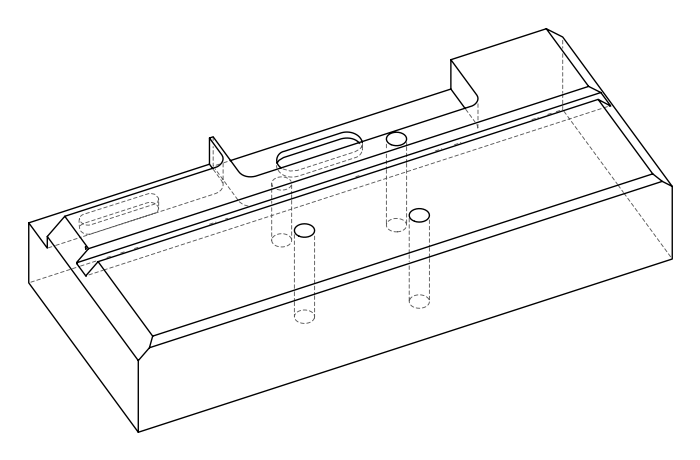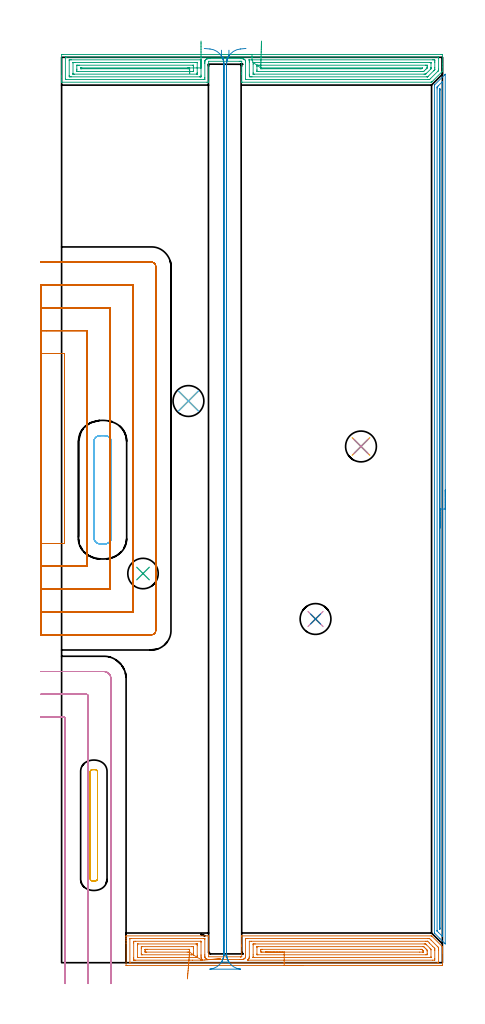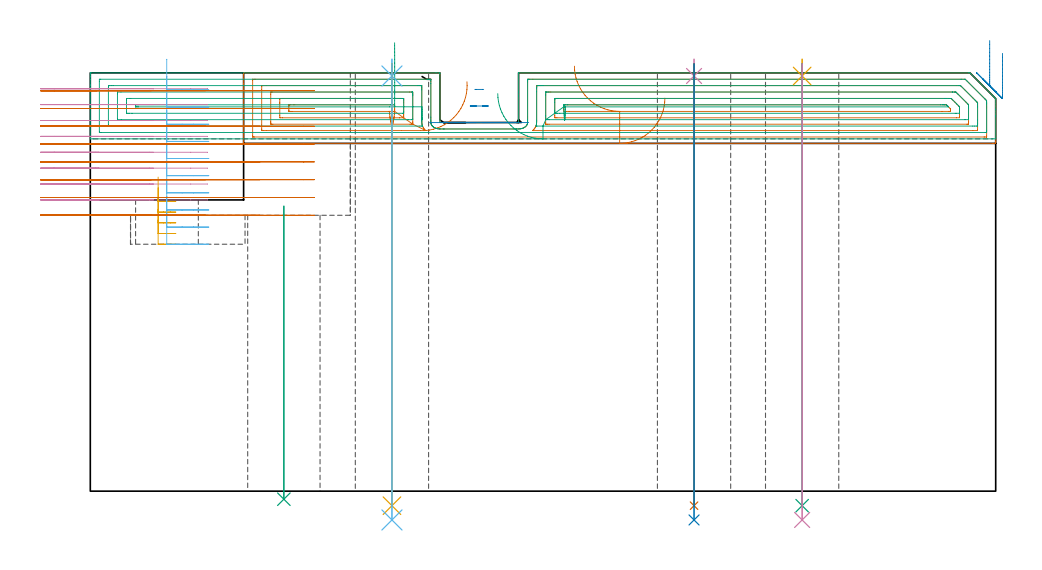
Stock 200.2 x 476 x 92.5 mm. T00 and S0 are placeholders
(PLAN: 18 operations, 11 tool changes, 88.6 min)
(1 AREA_MILL | FG_CHAMFER_SURFACE | UGT0205_001 | 7.86 min | 21093 mm3)
(2 AREA_MILL_1 | FG_CHAMFER_SURFACE_1 | UGT0205_001 | 10.98 min | 7421 mm3)
(3 AREA_MILL_2 | FG_CHAMFER_SURFACE_2 | UGT0205_001 | 9.36 min | 21187 mm3)
(4 MILL_CORNER_NOTCH_RECTANGULAR | CORNER_NOTCH_RECTANGULAR | UGT0201_008 | Follow Part, ap 4, ae 75% | 9.22 min | 151778 mm3)
(5 MILL_RECTANGULAR_POCKET | POCKET_RECTANGULAR_STRAIGHT | NXT0201_013 | Follow Part, ap 2.5, ae 75% | 1.67 min | 8967 mm3)
(6 MILL_RECTANGULAR_POCKET_1 | POCKET_RECTANGULAR_STRAIGHT_1 | UGT0201_008 | Follow Part, ap 4, ae 75% | 3.63 min | 65697 mm3)
(7 MILL_SLOT | SLOT_PARTIAL_RECTANGULAR | UGT0201_008 | Follow Part, ap 4, ae 75% | 37.26 min | 327805 mm3)
(8 MILL_RECTANGULAR_SLOT | SLOT_RECTANGULAR | UGT0201_008 | Follow Part, ap 4, ae 75% | 5.88 min | 87501 mm3)
(9 INDEXABLE_INSERT_DRILL_THROUGH_HOLE_FROM_SOLID | STEP1HOLE | NXT0302_003 | 0.27 min | 12248 mm3)
(10 SPOT_DRILL | STEP1HOLE_1 | NXT0321_9005460120000 | 0.03 min | 28 mm3)
(11 SPOT_DRILL_1 | STEP1HOLE_2 | NXT0321_9005460120000 | 0.03 min | 11 mm3)
(12 SPOT_DRILL_2 | STEP1HOLE_3 | NXT0321_9005460120000 | 0.03 min | 11 mm3)
(13 DRILL_THROUGH_HOLE_INTO_CENTER | STEP1HOLE_1 | NXT0301_065 | 0.39 min | 6385 mm3)
(14 DRILL_TO_ENLARGE_THROUGH_HOLE | STEP1HOLE_1 | UGT0301_286 | 0.41 min | 12632 mm3)
(15 DRILL_THROUGH_HOLE_INTO_CENTER_1 | STEP1HOLE_2 | NXT0301_065 | 0.39 min | 6368 mm3)
(16 DRILL_TO_ENLARGE_THROUGH_HOLE_1 | STEP1HOLE_2 | UGT0301_286 | 0.41 min | 12618 mm3)
(17 DRILL_THROUGH_HOLE_INTO_CENTER_2 | STEP1HOLE_3 | NXT0301_065 | 0.39 min | 6356 mm3)
(18 DRILL_TO_ENLARGE_THROUGH_HOLE_2 | STEP1HOLE_3 | UGT0301_286 | 0.41 min | 12655 mm3)
(TOOL UGT0205_001 | Chamfer Mill 20 x 3 x 45 deg. | D20 FL50 Z2)
(TOOL UGT0201_008 | End Mill 16 mm | D16 FL32 Z4)
(TOOL NXT0201_013 | ENDMILL 10mm | D10 FL30 Z4)
(TOOL NXT0302_003 | Index. Insert Drill 16mm [880-D1600L20-05] | D16 PA176 FL80 Z2)
(TOOL NXT0321_9005460120000 | NC Spot Drill, 142deg, 12mm, Carbide, Uncoated | D12 PA142 FL30 Z2)
(TOOL NXT0301_065 | Carbide Drill 9.4mm [860.1-0940-075A1-MM 2214] | D9.4 PA140 FL98 Z2)
(TOOL UGT0301_286 | Twist Drill 16.2 mm | D16.2 PA118 FL125 Z2)
(OP 1 AREA_MILL)
G17 G21 G94 G90
T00 M6
G54
G17 G0 G90 X127.05 Y-1.5 S1061 M3
G43 Z102.5 H0
Z86.9
G94 G1 X127.012 Z86.028 F250.
X126.898 Z85.164
X126.709 Z84.312
X126.447 Z83.48
X126.113 Z82.674
X125.71 Z81.9
X125.241 Z81.164
X124.71 Z80.472
X124.121 Z79.829
X123.478 Z79.24
X122.786 Z78.708
X122.05 Z78.24
X121.276 Z77.837
X120.47 Z77.503
X119.638 Z77.241
X118.786 Z77.052
X117.922 Z76.938
X117.05 Z76.9
X34.505
X33.975 Y-1.494 Z76.903
X33.91 Y-1.492 Z76.906
X33.9 Y-1.42 Z76.977
Y10.238 Z88.633
Y11.677 Z90.074
Y12.863 Z91.258
Y13.843 Z92.243
X33.903 Y13.974 Z92.366
X33.91 Y14.098 Z92.489
X34.058 Y14.1 Z92.5
X76.447
X77.29 Y14.093 Z92.493
X77.3 Y13.754 Z92.153
Y3.1 Z81.5
X94.019
X94.02 Y3.101 Z81.498
X94.023 Y3.102 Z81.494
X94.027 Y3.101 Z81.495
X94.04 Y3.1 Z81.5
X94.294 Y3.103 Z81.497
X94.7 Y3.101 Z81.499
Y3.237 Z81.633
Y8.488 Z86.881
Y9.284 Z87.682
Y13.738 Z92.136
X94.702 Y14.038 Z92.436
X94.71 Y14.096 Z92.492
X94.74 Y14.1 Z92.5
X194.241
X194.495 Y14.096 Z92.49
X194.667 Y13.933 Z92.333
X200.042 Y8.559 Z86.957
X200.112 Y8.488 Z86.885
X200.19 Y8.407 Z86.804
X200.2 Y8.177 Z86.576
Y7.358 Z85.758
Y6.738 Z85.133
Y5.552 Z83.949
Y4.987 Z83.382
Y-1.138 Z77.259
X200.196 Y-1.424 Z76.973
X200.19 Y-1.492 Z76.905
X200.12 Y-1.499 Z76.899
X199.595 Y-1.5 Z76.9
X117.05
Y-0.086 Z78.314
X36.289 Y-0.085 Z78.315
X36.107 Y-0.084 Z78.316
X35.946 Y-0.08 Z78.32
X35.913 Y-0.079 Z78.321
X35.908 Y-0.058 Z78.342
X35.905 Y-0.031 Z78.369
X35.901 Y0.118 Z78.518
X35.9 Y12.497 Z90.897
X35.902 Y12.599 Z90.999
X35.906 Y12.666 Z91.066
X35.91 Y12.68 Z91.08
X35.913 Y12.682 Z91.082
X35.934 Y12.684 Z91.084
X36.289 Y12.686 Z91.086
X36.47
X74.843
X75.092 Y12.684 Z91.084
X75.216 Y12.682 Z91.082
X75.275 Y12.679 Z91.079
X75.291 Y12.672 Z91.072
X75.292 Y12.651 Z91.051
X75.299 Y12.238 Z90.638
X75.3 Y4.112 Z82.512
X75.302 Y3.485 Z81.885
X75.308 Y3.237 Z81.637
X75.316 Y2.994 Z81.394
X75.337 Y2.868 Z81.268
X75.386 Y2.716 Z81.116
X75.464 Y2.557 Z80.957
X75.554 Y2.417 Z80.817
X75.605 Y2.362 Z80.762
X75.82 Y2.16 Z80.56
X76.071 Y1.993 Z80.393
X76.289 Y1.888 Z80.288
X76.447 Y1.829 Z80.229
X76.768 Y1.744 Z80.144
X77.124 Y1.698 Z80.098
X77.339 Y1.693 Z80.093
X78.028 Y1.687 Z80.087
X78.231 Y1.686 Z80.086
X93.503
X94.192 Y1.688 Z80.088
X94.294 Y1.689 Z80.089
X94.964 Y1.705 Z80.105
X95.187 Y1.736 Z80.136
X95.471 Y1.803 Z80.203
X95.682 Y1.876 Z80.276
X95.841 Y1.947 Z80.347
X96.079 Y2.085 Z80.485
X96.238 Y2.207 Z80.607
X96.395 Y2.362 Z80.762
X96.544 Y2.57 Z80.97
X96.614 Y2.713 Z81.113
X96.677 Y2.94 Z81.34
X96.69 Y3.237 Z81.637
X96.697 Y3.506 Z81.906
X96.7 Y4.112 Z82.512
Y4.378 Z82.778
X96.701 Y11.988 Z90.388
X96.702 Y12.252 Z90.652
X96.709 Y12.52 Z90.92
X96.714 Y12.679 Z91.079
X96.794 Y12.681 Z91.081
X96.971 Y12.684 Z91.084
X97.152 Y12.685 Z91.085
X97.864 Y12.686 Z91.086
X192.638 Y12.685 Z91.085
X193.349 Y12.68 Z91.08
X193.446 Y12.679 Z91.079
X193.547 Y12.591 Z90.991
X194.241 Y11.909 Z90.309
X197.811 Y8.338 Z86.738
X198.168 Y7.97 Z86.37
X198.19 Y7.613 Z86.013
X198.197 Y7.234 Z85.634
X198.199 Y6.738 Z85.138
X198.2 Y6.356 Z84.756
Y0.103 Z78.503
X198.198 Y0.001 Z78.401
X198.194 Y-0.066 Z78.334
X198.19 Y-0.08 Z78.32
X198.187 Y-0.082 Z78.318
X198.166 Y-0.084 Z78.316
X197.811 Y-0.086 Z78.314
X197.63
X117.05
Y1.328 Z79.728
X98.025 Y1.329 Z79.729
X97.89 Y1.33 Z79.73
X97.864 Y1.332 Z79.732
X97.845 Y1.334 Z79.734
X97.853 Y1.351 Z79.751
X97.864 Y1.369 Z79.769
X97.922 Y1.43 Z79.83
X97.976 Y1.487 Z79.887
X98.118 Y1.645 Z80.045
X98.203 Y1.757 Z80.157
X98.318 Y1.917 Z80.317
X98.423 Y2.086 Z80.486
X98.551 Y2.362 Z80.762
X98.597 Y2.518 Z80.918
X98.672 Y2.837 Z81.237
X98.696 Y3.237 Z81.637
X98.699 Y3.293 Z81.693
X98.701 Y11.167 Z89.567
X98.705 Y11.223 Z89.623
X98.71 Y11.257 Z89.657
X98.72 Y11.265 Z89.665
X99.649 Y11.271 Z89.671
X191.564
X192.297 Y11.27 Z89.67
X192.375 Y11.267 Z89.667
X192.412 Y11.265 Z89.665
X192.456 Y11.235 Z89.635
X192.583 Y11.113 Z89.513
X193.349 Y10.352 Z88.752
X195.134 Y8.567 Z86.967
X196.026 Y7.674 Z86.074
X196.084 Y7.613 Z86.013
X196.14 Y7.549 Z85.949
X196.19 Y7.482 Z85.882
X196.196 Y7.446 Z85.846
X196.199 Y6.738 Z85.138
X196.2 Y6.567 Z84.967
X196.199 Y2.193 Z80.593
X196.19 Y1.487 Z79.887
X196.181 Y1.336 Z79.736
X195.134 Y1.329 Z79.729
X117.05 Y1.328 Z79.728
Y2.743 Z81.143
X101.433
X101.044 Y2.744 Z81.144
X100.768 Y2.748 Z81.148
X100.703 Y2.75 Z81.15
X100.688 Y2.756 Z81.156
X100.686 Y2.786 Z81.186
Y2.85 Z81.25
X100.693 Y3.088 Z81.488
X100.7 Y4.112 Z82.512
X100.701 Y9.363 Z87.763
X100.704 Y9.722 Z88.122
X100.707 Y9.812 Z88.212
X100.71 Y9.85 Z88.25
X100.761 Y9.852 Z88.252
X100.931 Y9.855 Z88.255
X101.433 Y9.857 Z88.257
X101.821
X190.672
X191.061 Y9.856 Z88.256
X191.311 Y9.852 Z88.252
X191.37 Y9.85 Z88.25
X191.445 Y9.794 Z88.194
X191.564 Y9.683 Z88.083
X191.888 Y9.363 Z87.763
X193.638 Y7.613 Z86.013
X193.914 Y7.331 Z85.731
X194.09 Y7.149 Z85.549
X194.19 Y7.037 Z85.437
X194.2 Y6.738 Z85.138
Y3.237 Z81.637
X194.195 Y2.82 Z81.22
X194.192 Y2.769 Z81.169
X194.189 Y2.75 Z81.15
X194.155 Y2.748 Z81.148
X194.021 Y2.745 Z81.145
X193.853 Y2.743 Z81.143
X117.05
Y4.157 Z82.557
X103.172
X102.799 Y4.162 Z82.562
X102.714 Y4.164 Z82.564
X102.708 Y4.221 Z82.621
X102.705 Y4.282 Z82.682
X102.701 Y4.62 Z83.02
X102.7 Y8.12 Z86.52
X102.703 Y8.29 Z86.69
X102.708 Y8.425 Z86.825
X102.711 Y8.437 Z86.837
X102.717 Y8.439 Z86.839
X102.742 Y8.442 Z86.842
X102.795 Y8.443 Z86.843
X103.218
X189.825
X190.248 Y8.438 Z86.838
X190.349 Y8.436 Z86.836
X190.488 Y8.304 Z86.704
X190.672 Y8.128 Z86.528
X191.189 Y7.613 Z86.013
X191.564 Y7.236 Z85.636
X192.053 Y6.738 Z85.138
X192.19 Y6.58 Z84.98
X192.194 Y6.426 Z84.826
X192.199 Y6.115 Z84.515
Y4.987 Z83.387
X192.196 Y4.368 Z82.768
X192.189 Y4.164 Z82.564
X191.518 Y4.157 Z82.557
X117.05
Y5.571 Z83.971
X105.895
X105.299 Y5.572 Z83.972
X105.003 Y5.575 Z83.975
X104.715 Y5.578 Z83.978
X104.708 Y5.862 Z84.262
X104.703 Y6.157 Z84.557
X104.708 Y6.738 Z85.138
X104.713 Y7.022 Z85.422
X105.003 Y7.024 Z85.424
X105.599 Y7.028 Z85.428
X188.887
X189.184 Y7.027 Z85.427
X189.268 Y7.025 Z85.425
X189.316 Y7.022 Z85.422
X189.338 Y7.003 Z85.403
X189.432 Y6.915 Z85.315
X189.614 Y6.738 Z85.138
X189.779 Y6.572 Z84.972
X190.131 Y6.211 Z84.611
X190.173 Y6.167 Z84.567
X190.19 Y6.109 Z84.509
X190.195 Y6. Z84.4
X190.197 Y5.862 Z84.262
X190.196 Y5.656 Z84.056
X190.194 Y5.605 Z84.005
X190.191 Y5.584 Z83.984
X190.173 Y5.578 Z83.978
X190.073 Y5.575 Z83.975
X189.779 Y5.572 Z83.972
X188.292 Y5.571 Z83.971
X117.05
X116.178 Z84.009
X115.313 Z84.123
X114.462 Z84.312
X113.63 Z84.574
X112.824 Z84.908
X112.05 Z85.311
X111.314 Z85.78
X110.622 Z86.311
X109.979 Z86.9
X109.39 Z87.543
X108.858 Z88.235
X108.39 Z88.971
X107.987 Z89.745
X107.653 Z90.551
X107.391 Z91.383
X107.202 Z92.235
X107.088 Z93.1
X107.05 Z93.971
G0 X83.286 Y2.089 Z90.522
G1 X83.319 Y2.092 Z89.651
X83.276 Y2.088 Z88.779
X83.158 Y2.078 Z87.915
X82.964 Y2.063 Z87.064
X82.698 Y2.041 Z86.234
X82.361 Y2.013 Z85.43
X81.955 Y1.98 Z84.658
X81.484 Y1.941 Z83.925
X80.95 Y1.898 Z83.236
X80.359 Y1.849 Z82.596
X79.715 Y1.796 Z82.011
X79.022 Y1.739 Z81.484
X78.286 Y1.679 Z81.019
X77.512 Y1.616 Z80.621
X76.707 Y1.55 Z80.292
X75.877 Y1.482 Z80.034
X75.027 Y1.412 Z79.85
X74.164 Y1.341 Z79.741
X74.092 Y1.335 Z79.735
X73.929 Y1.331 Z79.731
X73.769 Y1.329 Z79.729
X73.039 Y1.328 Z79.728
X68.8
X38.966 Y1.329 Z79.729
X38.234 Y1.33 Z79.73
X38.074 Y1.332 Z79.732
X37.922 Y1.335 Z79.735
X37.91 Y1.487 Z79.887
X37.903 Y1.655 Z80.055
X37.9 Y2.362 Z80.762
Y2.533 Z80.933
X37.901 Y10.407 Z88.807
X37.91 Y11.113 Z89.513
X37.919 Y11.265 Z89.665
X38.966 Y11.271 Z89.671
X73.039
X73.147 Y11.27 Z89.67
X73.233 Y11.267 Z89.667
X73.283 Y11.265 Z89.665
X73.29 Y11.25 Z89.65
X73.294 Y11.113 Z89.513
X73.299 Y10.699 Z89.099
X73.301 Y4.112 Z82.512
X73.302 Y3.695 Z82.095
X73.31 Y3.237 Z81.637
X73.335 Y2.788 Z81.188
X73.387 Y2.556 Z80.956
X73.449 Y2.362 Z80.762
X73.551 Y2.141 Z80.541
X73.644 Y1.97 Z80.37
X73.769 Y1.783 Z80.183
X73.906 Y1.617 Z80.017
X74.164 Y1.341 Z79.741
X71.316 Y2.752 Z81.152
X71.309 Y2.749 Z81.149
X71.281 Y2.746 Z81.146
X71.218 Y2.744 Z81.144
X71.092 Y2.743 Z81.143
X70.704
X40.363
X40.03 Y2.745 Z81.145
X39.973 Y2.746 Z81.146
X39.919 Y2.749 Z81.149
X39.91 Y2.826 Z81.226
X39.901 Y3.196 Z81.596
X39.9 Y3.237 Z81.637
Y9.363 Z87.763
X39.905 Y9.78 Z88.18
X39.908 Y9.831 Z88.231
X39.911 Y9.85 Z88.25
X39.945 Y9.852 Z88.252
X40.079 Y9.855 Z88.255
X40.247 Y9.857 Z88.257
X70.588
X71.092 Y9.855 Z88.255
X71.259 Y9.852 Z88.252
X71.281 Y9.851 Z88.251
X71.29 Y9.81 Z88.21
X71.295 Y9.702 Z88.102
X71.298 Y9.566 Z87.966
X71.3 Y9.363 Z87.763
Y9.159 Z87.559
X71.301 Y3.908 Z82.308
X71.308 Y3.237 Z81.637
X71.312 Y3.022 Z81.422
X71.316 Y2.783 Z81.183
Y2.752 Z81.152
X69.283 Y4.163 Z82.563
X69.257 Y4.162 Z82.562
X68.415 Y4.157 Z82.557
X68.37
X42.49
X42.104 Y4.161 Z82.561
X41.92 Y4.164 Z82.564
X41.91 Y4.268 Z82.668
X41.902 Y4.734 Z83.134
X41.9 Y7.361 Z85.761
X41.901 Y7.613 Z86.013
X41.904 Y8.232 Z86.632
X41.911 Y8.436 Z86.836
X42.581 Y8.443 Z86.843
X68.461
X69.265 Y8.438 Z86.838
X69.283 Y8.437 Z86.837
X69.29 Y8.424 Z86.824
X69.294 Y8.372 Z86.772
X69.298 Y8.265 Z86.665
X69.3 Y8.05 Z86.45
Y7.62 Z86.02
Y4.995 Z83.395
Y4.554 Z82.954
X69.298 Y4.337 Z82.737
X69.294 Y4.228 Z82.628
X69.29 Y4.176 Z82.576
X69.283 Y4.163 Z82.563
X67.291 Y5.582 Z83.982
X67.224 Y5.578 Z83.978
X66.925 Y5.573 Z83.973
X66.63 Y5.572 Z83.972
X66.035 Y5.571 Z83.971
X44.618
X44.321 Y5.573 Z83.973
X44.024 Y5.576 Z83.976
X43.941 Y5.578 Z83.978
X43.91 Y5.585 Z83.985
X43.907 Y5.615 Z84.015
X43.903 Y5.725 Z84.125
X43.901 Y5.862 Z84.262
X43.9 Y6.275 Z84.675
X43.901 Y6.738 Z85.138
X43.903 Y6.944 Z85.344
X43.906 Y6.995 Z85.395
X43.909 Y7.016 Z85.416
X43.927 Y7.022 Z85.422
X44.027 Y7.025 Z85.425
X44.321 Y7.028 Z85.428
X44.916 Y7.029 Z85.429
X45.213
X66.63 Y7.028 Z85.428
X67.23 Y7.025 Z85.425
X67.274 Y7.022 Z85.422
X67.29 Y7.015 Z85.415
X67.296 Y6.96 Z85.36
X67.298 Y6.738 Z85.138
X67.3 Y6.081 Z84.481
X67.299 Y5.862 Z84.262
X67.297 Y5.698 Z84.098
X67.294 Y5.617 Z84.017
X67.291 Y5.582 Z83.982
X67.238 Y4.94 Z83.393
X67.182 Y4.249 Z82.863
X67.123 Y3.515 Z82.396
X67.06 Y2.743 Z81.994
X66.994 Y1.939 Z81.662
X66.927 Y1.109 Z81.401
X66.858 Y0.26 Z81.214
X66.788 Y-0.602 Z81.101
X66.717 Y-1.471 Z81.064
X66.646 Y-2.339 Z81.104
X66.576 Y-3.201 Z81.219
X66.507 Y-4.05 Z81.409
X66.44 Y-4.879 Z81.673
X66.374 Y-5.682 Z82.008
X66.312 Y-6.452 Z82.412
X66.252 Y-7.185 Z82.882
X66.196 Y-7.874 Z83.415
X66.144 Y-8.514 Z84.005
G0 Z102.5
M5
M2
(OP 2 AREA_MILL_1)
G17 G21 G94 G90
T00 M6
G54
G17 G0 G90 X201.7 Y248.5 S1061 M3
G43 Z102.5 H0
Z96.8
G94 G1 Y248.462 Z95.928 F250.
Y248.348 Z95.064
Y248.159 Z94.212
Y247.897 Z93.38
Y247.563 Z92.574
Y247.16 Z91.8
Y246.691 Z91.064
Y246.16 Z90.372
Y245.571 Z89.729
Y244.928 Z89.14
Y244.236 Z88.608
Y243.5 Z88.14
Y242.726 Z87.737
Y241.92 Z87.403
Y241.088 Z87.141
Y240.236 Z86.952
Y239.372 Z86.838
Y238.5 Z86.8
Y10.002
X201.695 Y9.931 Z86.804
X201.692 Y9.919 Z86.805
X201.668 Y9.931 Z86.83
X198.85 Y12.75 Z89.65
X196.134 Y15.467 Z92.366
X196.004 Y15.605 Z92.49
X196. Y15.891 Z92.5
Y461.108
X196.004 Y461.395 Z92.49
X196.134 Y461.534 Z92.365
X201.37 Y466.771 Z87.129
X201.53 Y466.931 Z86.967
X201.672 Y467.069 Z86.826
X201.694 Y467.083 Z86.803
X201.699 Y467.069 Z86.799
X201.7 Y238.5 Z86.8
X200.286 Z88.214
Y14.901
X200.285 Y14.103 Z88.215
X200.283 Y14.01 Z88.217
X200.279 Y13.913 Z88.221
X200.266 Y13.795 Z88.234
X200.19 Y13.867 Z88.31
X199.948 Y14.103 Z88.552
X198.158 Y15.891 Z90.342
X197.51 Y16.543 Z90.99
X197.452 Y16.606 Z91.048
X197.425 Y16.637 Z91.075
X197.421 Y16.69 Z91.079
X197.417 Y16.785 Z91.083
X197.415 Y16.881 Z91.085
Y459.416
X197.419 Y460.215 Z91.081
X197.42 Y460.304 Z91.08
X197.434 Y460.373 Z91.066
X197.51 Y460.453 Z90.99
X197.835 Y460.783 Z90.665
X198.158 Y461.109 Z90.342
X200.068 Y463.018 Z88.432
X200.19 Y463.14 Z88.31
X200.231 Y463.179 Z88.269
X200.265 Y463.208 Z88.235
X200.278 Y463.218 Z88.222
X200.28 Y463.184 Z88.22
X200.284 Y462.993 Z88.216
X200.285 Y462.897 Z88.215
X200.286 Y462.801 Z88.214
Y238.5
X198.872 Z89.628
X198.871 Y18.105 Z89.629
X198.866 Y17.679 Z89.634
X198.865 Y17.655 Z89.635
X198.835 Y17.679 Z89.665
X198.834 Y17.723 Z89.666
X198.83 Y18.146 Z89.67
X198.828 Y18.573 Z89.672
X198.829 Y458.47 Z89.671
X198.831 Y458.892 Z89.669
X198.836 Y459.321 Z89.664
X198.844 Y459.336 Z89.656
X198.852 Y459.345 Z89.648
X198.862 Y459.351 Z89.638
X198.865 Y459.339 Z89.635
X198.868 Y459.321 Z89.632
X198.871 Y458.895 Z89.629
X198.872 Y458.852 Z89.628
Y238.5
Y237.628 Z89.666
Y236.763 Z89.78
Y235.912 Z89.969
Y235.08 Z90.232
Y234.274 Z90.565
Y233.5 Z90.968
Y232.764 Z91.437
Y232.072 Z91.968
Y231.429 Z92.557
Y230.84 Z93.201
Y230.308 Z93.893
Y229.84 Z94.628
Y229.437 Z95.402
Y229.103 Z96.208
Y228.841 Z97.04
Y228.652 Z97.892
Y228.538 Z98.757
Y228.5 Z99.628
G0 Z102.5
M5
M2
(OP 3 AREA_MILL_2)
G17 G21 G94 G90
T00 M6
G54
G17 G0 G90 X90.1 Y477.5 S1061 M3
G43 Z102.5 H0
Z87.9
G94 G1 X90.138 Z87.028 F250.
X90.252 Z86.164
X90.441 Z85.312
X90.703 Z84.48
X91.037 Z83.674
X91.44 Z82.9
X91.908 Z82.164
X92.44 Z81.472
X93.029 Z80.829
X93.672 Z80.24
X94.364 Z79.709
X95.1 Z79.24
X95.874 Z78.837
X96.68 Z78.503
X97.512 Z78.241
X98.364 Z78.052
X99.228 Z77.938
X100.1 Z77.9
X199.596
X200.199 Y477.498 Z77.899
X200.2 Y472.431 Z82.963
Y470.962 Z84.435
Y468.638 Z86.761
X200.199 Y468.603 Z86.795
X200.191 Y468.59 Z86.808
X200.017 Y468.415 Z86.981
X199.893 Y468.293 Z87.106
X199.65 Y468.05 Z87.349
X194.699 Y463.098 Z92.301
X194.614 Y463.015 Z92.384
X194.495 Y462.904 Z92.49
X194.242 Y462.9 Z92.5
X94.746
X94.71 Y462.905 Z92.491
X94.706 Y462.914 Z92.481
X94.7 Y463.024 Z92.374
Y467.168 Z88.231
Y467.969 Z87.425
Y473.898 Z81.498
X94.554 Y473.897 Z81.497
X94.3
X93.943 Y473.9 Z81.5
X93.938 Z81.499
X93.857 Z81.5
X93.407
X77.3
Y463.083 Z92.317
X77.299 Y463.052 Z92.348
X77.29 Y462.907 Z92.493
X76.454 Y462.9 Z92.5
X0.158
X0.01 Y462.902 Z92.488
X0.007 Y462.954 Z92.437
X0. Y463.328 Z92.071
Y463.768 Z91.631
Y464.399 Z90.996
Y465.607 Z89.79
Y466.184 Z89.21
Y477.497 Z77.9
X0.604 Y477.5
X100.1
Y476.086 Z79.314
X197.896 Y476.085 Z79.315
X198.065 Y476.082 Z79.318
X198.174 Y476.079 Z79.321
X198.191 Y476.069 Z79.331
X198.193 Y476.056 Z79.344
X198.196 Y476.001 Z79.399
X198.2 Y475.613 Z79.787
Y469.754 Z85.646
X198.198 Y469.367 Z86.033
X198.192 Y469.113 Z86.287
X198.19 Y469.052 Z86.348
X198.144 Y469.002 Z86.398
X198.01 Y468.861 Z86.539
X197.911 Y468.761 Z86.639
X197.811 Y468.661 Z86.739
X193.895 Y464.746 Z90.654
X193.545 Y464.399 Z91.001
X193.476 Y464.336 Z91.064
X193.457 Y464.321 Z91.079
X193.43 Y464.318 Z91.082
X193.35 Y464.316 Z91.084
X192.542 Y464.314 Z91.086
X96.977 Y464.315 Z91.085
X96.892 Y464.316 Z91.084
X96.726 Y464.321 Z91.079
X96.709 Y464.326 Z91.074
X96.706 Y464.336 Z91.064
X96.702 Y464.359 Z91.041
X96.701 Y464.399 Z91.001
X96.7 Y464.675 Z90.725
X96.699 Y473.324 Z82.076
X96.698 Y473.603 Z81.797
X96.69 Y473.908 Z81.492
X96.676 Y474.065 Z81.335
X96.639 Y474.216 Z81.184
X96.571 Y474.379 Z81.021
X96.442 Y474.58 Z80.82
X96.263 Y474.771 Z80.629
X96.084 Y474.911 Z80.489
X95.963 Y474.988 Z80.412
X95.721 Y475.109 Z80.291
X95.472 Y475.197 Z80.203
X95.323 Y475.236 Z80.164
X95.192 Y475.263 Z80.137
X95.01 Y475.29 Z80.11
X94.643 Y475.307 Z80.093
X94.3 Y475.312 Z80.088
X94.095 Y475.313 Z80.087
X78.238 Y475.314 Z80.086
X78.033 Y475.313 Z80.087
X77.345 Y475.307 Z80.093
X77.151 Y475.303 Z80.097
X76.82 Y475.265 Z80.135
X76.453 Y475.174 Z80.226
X76.404 Y475.158 Z80.242
X76.278 Y475.109 Z80.291
X75.931 Y474.921 Z80.479
X75.825 Y474.844 Z80.556
X75.736 Y474.77 Z80.63
X75.561 Y474.585 Z80.815
X75.418 Y474.359 Z81.041
X75.361 Y474.216 Z81.184
X75.322 Y474.054 Z81.346
X75.31 Y473.9 Z81.5
X75.302 Y473.582 Z81.818
X75.301 Y473.324 Z82.076
X75.3 Y472.692 Z82.708
Y465.291 Z90.109
X75.298 Y464.661 Z90.739
X75.293 Y464.399 Z91.001
X75.29 Y464.327 Z91.073
X75.006 Y464.319 Z91.081
X74.837 Y464.315 Z91.085
X74.753 Y464.314 Z91.086
X74.668
X2.304 Y464.315 Z91.085
X2.135 Y464.318 Z91.082
X2.026 Y464.321 Z91.079
X2.009 Y464.331 Z91.069
X2.007 Y464.344 Z91.056
X2.004 Y464.399 Z91.001
X2. Y464.787 Z90.613
X2.001 Y476.001 Z79.399
X2.003 Y476.05 Z79.35
X2.007 Y476.073 Z79.327
X2.01 Y476.079 Z79.321
X2.051 Y476.081 Z79.319
X2.22 Y476.085 Z79.315
X2.304 Y476.086 Z79.314
X2.389
X100.1
Y474.672 Z80.728
X195.134 Y474.671 Z80.729
X195.573 Y474.67 Z80.73
X196.027 Y474.667 Z80.733
X196.169 Y474.665 Z80.735
X196.19 Y474.389 Z81.011
X196.196 Y474.216 Z81.184
X196.199 Y474.044 Z81.356
X196.2 Y473.324 Z82.076
Y470.473 Z84.927
X196.198 Y469.754 Z85.646
X196.196 Y469.584 Z85.816
X196.19 Y469.524 Z85.876
X196.16 Y469.472 Z85.928
X196.027 Y469.329 Z86.071
X195.794 Y469.094 Z86.306
X195.562 Y468.861 Z86.539
X192.67 Y465.971 Z89.429
X192.457 Y465.762 Z89.638
X192.425 Y465.736 Z89.664
X192.402 Y465.733 Z89.667
X192.348 Y465.731 Z89.669
X192.239 Y465.729 Z89.671
X192.02 Y465.728 Z89.672
X100.109 Y465.729 Z89.671
X99.654
X99.214 Y465.731 Z89.669
X98.761 Y465.735 Z89.665
X98.708 Y466.184 Z89.216
X98.703 Y466.242 Z89.158
X98.7 Y467.076 Z88.324
X98.699 Y473.386 Z82.014
X98.69 Y473.801 Z81.599
X98.665 Y474.216 Z81.184
X98.647 Y474.331 Z81.069
X98.56 Y474.667 Z80.733
X98.564 Y474.668 Z80.732
X98.591 Y474.67 Z80.73
X98.648 Y474.671 Z80.729
X98.761
X100.1 Y474.672 Z80.728
X100.725 Y473.251 Z82.149
X100.819 Y473.253 Z82.147
X101.026 Y473.255 Z82.145
X101.439 Y473.257 Z82.143
X101.505
X193.416
X194.177 Y473.25 Z82.15
X194.19 Y473.248 Z82.152
X194.193 Y473.228 Z82.172
X194.197 Y473.179 Z82.221
X194.199 Y473.078 Z82.322
X194.2 Y472.876 Z82.524
Y470.688 Z84.712
Y470.646 Z84.754
X194.197 Y470.221 Z85.179
X194.192 Y470.009 Z85.391
X194.19 Y469.957 Z85.443
X194.167 Y469.927 Z85.473
X194.121 Y469.875 Z85.525
X194.004 Y469.754 Z85.646
X191.892 Y467.641 Z87.759
X191.565 Y467.315 Z88.085
X191.442 Y467.199 Z88.201
X191.39 Y467.15 Z88.25
X191.292 Y467.148 Z88.252
X191.086 Y467.145 Z88.255
X190.673 Y467.143 Z88.257
X190.606
X101.372
X101. Y467.144 Z88.256
X100.813 Y467.146 Z88.254
X100.722 Y467.15 Z88.25
X100.71 Y467.152 Z88.249
X100.706 Y467.168 Z88.232
X100.704 Y467.203 Z88.197
X100.7 Y467.815 Z87.585
X100.701 Y472.431 Z82.969
X100.709 Y473.161 Z82.239
X100.725 Y473.251 Z82.149
X102.71 Y471.828 Z83.572
X102.739 Y471.836 Z83.564
X102.818 Y471.84 Z83.56
X102.92 Y471.842 Z83.558
X103.223 Y471.843 Z83.557
X103.811
X191.261
X191.565 Y471.842 Z83.558
X192.158 Y471.838 Z83.562
X192.179 Y471.836 Z83.564
X192.192 Y471.805 Z83.595
X192.196 Y471.539 Z83.861
X192.199 Y470.904 Z84.496
X192.197 Y470.646 Z84.754
X192.193 Y470.488 Z84.912
X192.19 Y470.41 Z84.99
X192.145 Y470.355 Z85.045
X192.003 Y470.208 Z85.192
X191.565 Y469.763 Z85.637
X190.668 Y468.866 Z86.534
X190.364 Y468.574 Z86.826
X190.078 Y468.564 Z86.836
X189.78 Y468.56 Z86.84
X189.192 Y468.557 Z86.843
X188.888
X103.527
X103.223 Y468.558 Z86.842
X102.919 Y468.561 Z86.839
X102.725 Y468.564 Z86.836
X102.71 Y468.687 Z86.713
X102.707 Y468.861 Z86.539
X102.701 Y469.384 Z86.016
X102.7 Y471.169 Z84.231
X102.703 Y471.539 Z83.861
X102.71 Y471.828 Z83.572
X104.71 Y470.41 Z84.99
X104.723 Y470.423 Z84.977
X104.736 Y470.425 Z84.975
X104.771 Y470.427 Z84.973
X104.917 Y470.429 Z84.971
X105.008
X189.78 Y470.428 Z84.972
X189.439 Y470.095 Z85.305
X189.326 Y469.985 Z85.415
X188.888 Y469.976 Z85.424
X188.669 Y469.973 Z85.427
X188.453 Y469.972 Z85.428
X187.996 Y469.971 Z85.429
X105.466
X105.008 Y469.973 Z85.427
X104.786 Y469.975 Z85.425
X104.721 Y469.978 Z85.422
X104.71 Y469.999 Z85.401
X104.703 Y470.059 Z85.341
X104.704 Y470.172 Z85.228
X104.71 Y470.41 Z84.99
X104.726 Y471.053 Z84.401
X104.744 Y471.745 Z83.87
X104.763 Y472.481 Z83.401
X104.783 Y473.254 Z82.998
X104.803 Y474.06 Z82.665
X104.824 Y474.892 Z82.402
X104.846 Y475.743 Z82.214
X104.868 Y476.608 Z82.1
X104.89 Y477.479 Z82.062
X104.912 Y478.351 Z82.1
X104.934 Y479.215 Z82.214
X104.956 Y480.067 Z82.403
X104.977 Y480.898 Z82.666
X104.998 Y481.704 Z83.
X105.018 Y482.477 Z83.403
X105.036 Y483.213 Z83.872
X105.054 Y483.905 Z84.403
X105.07 Y484.548 Z84.992
G0 X73.3 Y484.553 Z84.989
G1 Y483.91 Z84.4
Y483.218 Z83.869
Y482.482 Z83.4
Y481.708 Z82.997
Y480.902 Z82.663
Y480.07 Z82.401
Y479.219 Z82.212
Y478.354 Z82.098
Y477.482 Z82.06
Y476.61 Z82.098
Y475.746 Z82.212
Y474.894 Z82.401
Y474.062 Z82.663
Y473.256 Z82.997
Y472.482 Z83.4
Y471.746 Z83.869
Y471.054 Z84.4
Y470.411 Z84.989
Y466.66 Z88.74
X73.299 Y466.184 Z89.216
X73.296 Y465.772 Z89.628
X73.291 Y465.743 Z89.657
X73.278 Y465.735 Z89.665
X73.225 Y465.733 Z89.667
X73.111 Y465.73 Z89.67
X72.884 Y465.729 Z89.671
X72.446 Y465.728 Z89.672
X5.066 Y465.729 Z89.671
X4.627 Y465.73 Z89.67
X4.173 Y465.733 Z89.667
X4.031 Y465.735 Z89.665
X4.01 Y466.011 Z89.389
X4.004 Y466.184 Z89.216
X4.001 Y466.356 Z89.044
Y474.388 Z81.012
X4.008 Y474.563 Z80.837
X4.012 Y474.665 Z80.735
X4.06 Y474.667 Z80.733
X4.173 Y474.669 Z80.731
X4.611 Y474.671 Z80.729
X5.066
X72.884
X73.323 Y474.669 Z80.731
X73.408 Y474.667 Z80.733
X73.432 Y474.665 Z80.735
X73.428 Y474.631 Z80.769
X73.417 Y474.575 Z80.825
X73.335 Y474.216 Z81.184
X73.309 Y473.75 Z81.65
X73.303 Y473.324 Z82.076
X73.3 Y472.907 Z82.493
Y470.411 Z84.989
X71.3
Y467.969 Z87.431
Y467.768 Z87.632
X71.297 Y467.567 Z87.833
X71.29 Y467.165 Z88.235
X71.284 Y467.148 Z88.252
X71.278 Y467.146 Z88.254
X71.254 Y467.144 Z88.256
X71.202 Y467.143 Z88.257
X71.099
X6.784
X6.023 Y467.15 Z88.25
X6.01 Y467.152 Z88.248
X6.007 Y467.172 Z88.228
X6.003 Y467.221 Z88.179
X6.001 Y467.322 Z88.078
X6. Y467.524 Z87.876
X6.001 Y473.069 Z82.331
X6.003 Y473.175 Z82.225
X6.007 Y473.228 Z82.172
X6.01 Y473.249 Z82.151
X6.031 Y473.251 Z82.149
X6.85 Y473.257 Z82.143
X6.917
X70.273
X71.099 Y473.256 Z82.144
X71.168 Y473.255 Z82.145
X71.271 Y473.25 Z82.15
X71.29 Y473.217 Z82.183
X71.294 Y473.201 Z82.199
X71.299 Y473.124 Z82.276
X71.3 Y470.411 Z84.989
X69.3
Y468.861 Z86.539
X69.296 Y468.642 Z86.758
X69.293 Y468.587 Z86.813
X69.291 Y468.566 Z86.834
X69.233 Y468.564 Z86.836
X69.03 Y468.56 Z86.84
X68.726 Y468.557 Z86.843
X8.939
X8.635 Y468.558 Z86.842
X8.042 Y468.562 Z86.838
X8.021 Y468.563 Z86.837
X8.009 Y468.595 Z86.805
X8.004 Y468.861 Z86.539
X8. Y469.496 Z85.904
Y469.754 Z85.646
Y471.539 Z83.861
X8.001 Y471.698 Z83.703
X8.003 Y471.777 Z83.623
X8.006 Y471.816 Z83.584
X8.009 Y471.831 Z83.569
X8.028 Y471.836 Z83.564
X8.333 Y471.841 Z83.559
X8.635 Y471.842 Z83.558
X9.223 Y471.843 Z83.557
X69.01
X69.186 Y471.841 Z83.559
X69.235 Y471.84 Z83.56
X69.278 Y471.837 Z83.563
X69.29 Y471.756 Z83.644
X69.3 Y471.553 Z83.847
Y471.539 Z83.861
Y470.411 Z84.989
X67.29 Y470.396 Z85.004
X67.293 Y469.99 Z85.41
X66.848 Y469.978 Z85.422
X66.637 Y469.974 Z85.426
X66.419 Y469.972 Z85.428
X10.637 Y469.971 Z85.429
X10.42 Y469.972 Z85.428
X10.199 Y469.974 Z85.426
X10.062 Y469.978 Z85.422
X10.01 Y469.986 Z85.414
X10.008 Y470.017 Z85.383
X10.002 Y470.171 Z85.229
X10.008 Y470.409 Z84.991
X10.009 Y470.419 Z84.981
X10.022 Y470.422 Z84.978
X10.077 Y470.425 Z84.975
X10.191 Y470.428 Z84.972
X10.42 Y470.429 Z84.971
X10.637
X66.179
X66.637 Y470.427 Z84.973
X66.858 Y470.425 Z84.975
X67.29 Y470.416 Z84.984
Y470.396 Z85.004
X67.294 Y469.807 Z85.647
X67.298 Y469.276 Z86.339
X67.302 Y468.807 Z87.075
X67.305 Y468.404 Z87.848
X67.307 Y468.071 Z88.654
X67.309 Y467.808 Z89.486
X67.31 Y467.619 Z90.338
X67.311 Y467.506 Z91.203
X67.312 Y467.467 Z92.075
X67.311 Y467.506 Z92.946
X67.31 Y467.619 Z93.811
X67.309 Y467.808 Z94.663
X67.307 Y468.07 Z95.495
X67.305 Y468.404 Z96.301
X67.302 Y468.807 Z97.075
X67.298 Y469.276 Z97.81
X67.294 Y469.807 Z98.503
X67.29 Y470.396 Z99.146
G0 Z102.5
M5
M2
(OP 4 MILL_CORNER_NOTCH_RECTANGULAR)
G17 G21 G94 G90
T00 M6
G54
G17 G0 G90 X1.933 Y-11. S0 M3
G43 Z102.5 H0
Z88.987
G94 G1 X1.901 Y-8. F250.
G2 X1.9 Y-7.746 R24. F500.
G1 Y128.305
G3 X1.105 Y129.1 R0.8
G1 X-8.
X-11. F250.
G0 Z102.5
X13.966 Y-10.999
Z88.987
G1 X13.903 Y-8.
G2 X13.9 Y-7.746 R12. F500.
G1 Y140.305
G3 X13.105 Y141.1 R0.8
G1 X-8.
X-11. F250.
G0 Z102.5
X25.9 Y-10.746
Z88.987
G1 Y-7.746
Y149.4 F500.
G3 X22.2 Y153.1 R3.7
G1 X-8.
X-11. F250.
G0 Z102.5
X1.93 Y-11.
Z85.475
G1 X1.901 Y-8.
G2 X1.9 Y-7.77 R24. F500.
G1 Y128.305
G3 X1.105 Y129.1 R0.8
G1 X-8.
X-11. F250.
G0 Z102.5
X13.96 Y-10.999
Z85.475
G1 X13.902 Y-8.
G2 X13.9 Y-7.77 R12. F500.
G1 Y140.305
G3 X13.105 Y141.1 R0.8
G1 X-8.
X-11. F250.
G0 Z102.5
X25.9 Y-10.77
Z85.475
G1 Y-7.77
Y149.4 F500.
G3 X22.2 Y153.1 R3.7
G1 X-8.
X-11. F250.
G0 Z102.5
X1.9 Y-11.
Z81.962
G1 Y-8.
Y128.305 F500.
G3 X1.105 Y129.1 R0.8
G1 X-8.
X-11. F250.
G0 Z102.5
X13.9 Y-11.
Z81.962
G1 Y-8.
Y140.305 F500.
G3 X13.105 Y141.1 R0.8
G1 X-8.
X-11. F250.
G0 Z102.5
X25.9 Y-11.
Z81.962
G1 Y-8.
Y149.4 F500.
G3 X22.2 Y153.1 R3.7
G1 X-8.
X-11. F250.
G0 Z102.5
X1.9 Y-11.
Z78.45
G1 Y-8.
Y128.305 F500.
G3 X1.105 Y129.1 R0.8
G1 X-8.
X-11. F250.
G0 Z102.5
X13.9 Y-11.
Z78.45
G1 Y-8.
Y140.305 F500.
G3 X13.105 Y141.1 R0.8
G1 X-8.
X-11. F250.
G0 Z102.5
X25.9 Y-11.
Z78.45
G1 Y-8.
Y149.4 F500.
G3 X22.2 Y153.1 R3.7
G1 X-8.
X-11. F250.
G0 Z102.5
X1.9 Y-11.
Z74.937
G1 Y-8.
Y128.305 F500.
G3 X1.105 Y129.1 R0.8
G1 X-8.
X-11. F250.
G0 Z102.5
X13.9 Y-11.
Z74.937
G1 Y-8.
Y140.305 F500.
G3 X13.105 Y141.1 R0.8
G1 X-8.
X-11. F250.
G0 Z102.5
X25.9 Y-11.
Z74.937
G1 Y-8.
Y149.4 F500.
G3 X22.2 Y153.1 R3.7
G1 X-8.
X-11. F250.
G0 Z102.5
X1.9 Y-11.
Z71.425
G1 Y-8.
Y128.305 F500.
G3 X1.105 Y129.1 R0.8
G1 X-8.
X-11. F250.
G0 Z102.5
X13.9 Y-11.
Z71.425
G1 Y-8.
Y140.305 F500.
G3 X13.105 Y141.1 R0.8
G1 X-8.
X-11. F250.
G0 Z102.5
X25.9 Y-11.
Z71.425
G1 Y-8.
Y149.4 F500.
G3 X22.2 Y153.1 R3.7
G1 X-8.
X-11. F250.
G0 Z102.5
X1.9 Y-11.
Z67.912
G1 Y-8.
Y128.305 F500.
G3 X1.105 Y129.1 R0.8
G1 X-8.
X-11. F250.
G0 Z102.5
X13.9 Y-11.
Z67.912
G1 Y-8.
Y140.305 F500.
G3 X13.105 Y141.1 R0.8
G1 X-8.
X-11. F250.
G0 Z102.5
X25.9 Y-11.
Z67.912
G1 Y-8.
Y149.4 F500.
G3 X22.2 Y153.1 R3.7
G1 X-8.
X-11. F250.
G0 Z102.5
X1.9 Y-11.
Z64.4
G1 Y-8.
Y128.305 F500.
G3 X1.105 Y129.1 R0.8
G1 X-8.
X-11. F250.
G0 Z102.5
X13.9 Y-11.
Z64.4
G1 Y-8.
Y140.305 F500.
G3 X13.105 Y141.1 R0.8
G1 X-8.
X-11. F250.
G0 Z102.5
X25.9 Y-11.
Z64.4
G1 Y-8.
Y149.4 F500.
G3 X22.2 Y153.1 R3.7
G1 X-8.
X-11. F250.
G0 Z102.5
M5
M2
(OP 5 MILL_RECTANGULAR_POCKET)
G17 G21 G94 G90
T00 M6
G54
G17 G0 G90 X15. Y92.286 S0 M3
G43 Z102.5 H0
Z69.444
G94 G1 Y72.25 Z64.075 F250.
Y44.2 F500.
G3 X16.2 Y43. R1.2
G1 X17.7
G3 X18.9 Y44.2 R1.2
G1 Y100.3
G3 X17.7 Y101.5 R1.2
G1 X16.2
G3 X15. Y100.3 R1.2
G1 Y72.25
Y71.25
G0 Y92.286 Z67.075
G1 Y72.25 Z61.706 F250.
Y44.2 F500.
G3 X16.2 Y43. R1.2
G1 X17.7
G3 X18.9 Y44.2 R1.2
G1 Y100.3
G3 X17.7 Y101.5 R1.2
G1 X16.2
G3 X15. Y100.3 R1.2
G1 Y72.25
Y71.25
G0 Y92.286 Z64.706
G1 Y72.25 Z59.337 F250.
Y44.2 F500.
G3 X16.2 Y43. R1.2
G1 X17.7
G3 X18.9 Y44.2 R1.2
G1 Y100.3
G3 X17.7 Y101.5 R1.2
G1 X16.2
G3 X15. Y100.3 R1.2
G1 Y72.25
Y71.25
G0 Y92.286 Z62.337
G1 Y72.25 Z56.969 F250.
Y44.2 F500.
G3 X16.2 Y43. R1.2
G1 X17.7
G3 X18.9 Y44.2 R1.2
G1 Y100.3
G3 X17.7 Y101.5 R1.2
G1 X16.2
G3 X15. Y100.3 R1.2
G1 Y72.25
Y71.25
G0 Y92.286 Z59.969
G1 Y72.25 Z54.6 F250.
Y44.2 F500.
G3 X16.2 Y43. R1.2
G1 X17.7
G3 X18.9 Y44.2 R1.2
G1 Y100.3
G3 X17.7 Y101.5 R1.2
G1 X16.2
G3 X15. Y100.3 R1.2
G1 Y72.25
Y71.25
G0 Z102.5
M5
M2
(OP 6 MILL_RECTANGULAR_POCKET_1)
G17 G21 G94 G90
T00 M6
G54
G17 G0 G90 X16.913 Y273.99 S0 M3
G43 Z102.5 H0
Z95.5
G94 G1 X16.9 Y273.884 Z95.471 F250.
Y273.7 Z95.422
Y248.65 Z88.71
Y223.6 F500.
G3 X20.3 Y220.2 R3.4
G1 X22.8
G3 X26.2 Y223.6 R3.4
G1 Y273.7
G3 X22.8 Y277.1 R3.4
G1 X20.3
G3 X16.9 Y273.7 R3.4
G1 Y248.65
Y247.65
G0 X16.913 Y273.99 Z91.71
G1 X16.9 Y273.884 Z91.681 F250.
Y273.7 Z91.632
Y248.65 Z84.92
Y223.6 F500.
G3 X20.3 Y220.2 R3.4
G1 X22.8
G3 X26.2 Y223.6 R3.4
G1 Y273.7
G3 X22.8 Y277.1 R3.4
G1 X20.3
G3 X16.9 Y273.7 R3.4
G1 Y248.65
Y247.65
G0 X16.913 Y273.99 Z87.92
G1 X16.9 Y273.884 Z87.891 F250.
Y273.7 Z87.842
Y248.65 Z81.13
Y223.6 F500.
G3 X20.3 Y220.2 R3.4
G1 X22.8
G3 X26.2 Y223.6 R3.4
G1 Y273.7
G3 X22.8 Y277.1 R3.4
G1 X20.3
G3 X16.9 Y273.7 R3.4
G1 Y248.65
Y247.65
G0 X16.913 Y273.99 Z84.13
G1 X16.9 Y273.884 Z84.101 F250.
Y273.7 Z84.052
Y248.65 Z77.34
Y223.6 F500.
G3 X20.3 Y220.2 R3.4
G1 X22.8
G3 X26.2 Y223.6 R3.4
G1 Y273.7
G3 X22.8 Y277.1 R3.4
G1 X20.3
G3 X16.9 Y273.7 R3.4
G1 Y248.65
Y247.65
G0 X16.913 Y273.99 Z80.34
G1 X16.9 Y273.884 Z80.312 F250.
Y273.7 Z80.262
Y248.65 Z73.55
Y223.6 F500.
G3 X20.3 Y220.2 R3.4
G1 X22.8
G3 X26.2 Y223.6 R3.4
G1 Y273.7
G3 X22.8 Y277.1 R3.4
G1 X20.3
G3 X16.9 Y273.7 R3.4
G1 Y248.65
Y247.65
G0 X16.913 Y273.99 Z76.55
G1 X16.9 Y273.884 Z76.522 F250.
Y273.7 Z76.472
Y248.65 Z69.76
Y223.6 F500.
G3 X20.3 Y220.2 R3.4
G1 X22.8
G3 X26.2 Y223.6 R3.4
G1 Y273.7
G3 X22.8 Y277.1 R3.4
G1 X20.3
G3 X16.9 Y273.7 R3.4
G1 Y248.65
Y247.65
G0 X16.913 Y273.99 Z72.76
G1 X16.9 Y273.884 Z72.732 F250.
Y273.7 Z72.682
Y248.65 Z65.97
Y223.6 F500.
G3 X20.3 Y220.2 R3.4
G1 X22.8
G3 X26.2 Y223.6 R3.4
G1 Y273.7
G3 X22.8 Y277.1 R3.4
G1 X20.3
G3 X16.9 Y273.7 R3.4
G1 Y248.65
Y247.65
G0 X16.913 Y273.99 Z68.97
G1 X16.9 Y273.884 Z68.942 F250.
Y273.7 Z68.892
Y248.65 Z62.18
Y223.6 F500.
G3 X20.3 Y220.2 R3.4
G1 X22.8
G3 X26.2 Y223.6 R3.4
G1 Y273.7
G3 X22.8 Y277.1 R3.4
G1 X20.3
G3 X16.9 Y273.7 R3.4
G1 Y248.65
Y247.65
G0 X16.913 Y273.99 Z65.18
G1 X16.9 Y273.884 Z65.152 F250.
Y273.7 Z65.102
Y248.65 Z58.39
Y223.6 F500.
G3 X20.3 Y220.2 R3.4
G1 X22.8
G3 X26.2 Y223.6 R3.4
G1 Y273.7
G3 X22.8 Y277.1 R3.4
G1 X20.3
G3 X16.9 Y273.7 R3.4
G1 Y248.65
Y247.65
G0 X16.913 Y273.99 Z61.39
G1 X16.9 Y273.884 Z61.362 F250.
Y273.7 Z61.312
Y248.65 Z54.6
Y223.6 F500.
G3 X20.3 Y220.2 R3.4
G1 X22.8
G3 X26.2 Y223.6 R3.4
G1 Y273.7
G3 X22.8 Y277.1 R3.4
G1 X20.3
G3 X16.9 Y273.7 R3.4
G1 Y248.65
Y247.65
G0 Z102.5
M5
M2
(OP 7 MILL_SLOT)
G17 G21 G94 G90
T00 M6
G54
G17 G0 G90 X-11. Y220.4 S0 M3
G43 Z102.5 H0
Z88.562
G94 G1 X-8. F250.
X1.5 F500.
Y320.3
X-8.
X-11. F250.
Y208.4
X-8.
X13.5 F500.
Y332.3
X-8.
X-11. F250.
Y196.4
X-8.
X25.5 F500.
Y221.558
Y224.558 F250.
Y272.742 F500.
Y275.742 F250.
Y344.3 F500.
X-8.
X-11. F250.
Y184.4
X-8.
X37.5 F500.
Y356.3
X-8.
X-11. F250.
Y172.4
X-8.
X47.2 F500.
G3 X49.5 Y174.7 R2.3
G1 Y366.
G3 X47.2 Y368.3 R2.3
G1 X-8.
X-11. F250.
G0 Y220.4 Z84.625
G1 X-8.
X1.5 F500.
Y320.3
X-8.
X-11. F250.
Y208.4
X-8.
X13.5 F500.
Y332.3
X-8.
X-11. F250.
Y196.4
X-8.
X25.5 F500.
Y221.558
Y224.558 F250.
Y272.742 F500.
Y275.742 F250.
Y344.3 F500.
X-8.
X-11. F250.
Y184.4
X-8.
X37.5 F500.
Y356.3
X-8.
X-11. F250.
Y172.4
X-8.
X47.2 F500.
G3 X49.5 Y174.7 R2.3
G1 Y366.
G3 X47.2 Y368.3 R2.3
G1 X-8.
X-11. F250.
G0 Y220.4 Z80.687
G1 X-8.
X1.5 F500.
Y320.3
X-8.
X-11. F250.
Y208.4
X-8.
X13.5 F500.
Y332.3
X-8.
X-11. F250.
Y196.4
X-8.
X25.5 F500.
Y221.557
Y224.557 F250.
Y272.742 F500.
Y275.742 F250.
Y344.3 F500.
X-8.
X-11. F250.
Y184.4
X-8.
X37.5 F500.
Y356.3
X-8.
X-11. F250.
Y172.4
X-8.
X47.2 F500.
G3 X49.5 Y174.7 R2.3
G1 Y366.
G3 X47.2 Y368.3 R2.3
G1 X-8.
X-11. F250.
G0 Y220.4 Z76.75
G1 X-8.
X1.5 F500.
Y320.3
X-8.
X-11. F250.
Y208.4
X-8.
X13.5 F500.
Y332.3
X-8.
X-11. F250.
Y196.4
X-8.
X25.5 F500.
Y221.557
Y224.557 F250.
Y272.742 F500.
Y275.742 F250.
Y344.3 F500.
X-8.
X-11. F250.
Y184.4
X-8.
X37.5 F500.
Y356.3
X-8.
X-11. F250.
Y172.4
X-8.
X47.2 F500.
G3 X49.5 Y174.7 R2.3
G1 Y366.
G3 X47.2 Y368.3 R2.3
G1 X-8.
X-11. F250.
G0 Y220.4 Z72.812
G1 X-8.
X1.5 F500.
Y320.3
X-8.
X-11. F250.
Y208.4
X-8.
X13.5 F500.
Y332.3
X-8.
X-11. F250.
Y196.4
X-8.
X25.5 F500.
Y221.558
Y224.558 F250.
Y272.741 F500.
Y275.741 F250.
Y344.3 F500.
X-8.
X-11. F250.
Y184.4
X-8.
X37.5 F500.
Y356.3
X-8.
X-11. F250.
Y172.4
X-8.
X47.2 F500.
G3 X49.5 Y174.7 R2.3
G1 Y366.
G3 X47.2 Y368.3 R2.3
G1 X-8.
X-11. F250.
G0 Y220.4 Z68.875
G1 X-8.
X1.5 F500.
Y320.3
X-8.
X-11. F250.
Y208.4
X-8.
X13.5 F500.
Y332.3
X-8.
X-11. F250.
Y196.4
X-8.
X25.5 F500.
Y221.558
Y224.558 F250.
Y272.741 F500.
Y275.741 F250.
Y344.3 F500.
X-8.
X-11. F250.
Y184.4
X-8.
X37.5 F500.
Y356.3
X-8.
X-11. F250.
Y172.4
X-8.
X47.2 F500.
G3 X49.5 Y174.7 R2.3
G1 Y366.
G3 X47.2 Y368.3 R2.3
G1 X-8.
X-11. F250.
G0 Y220.4 Z64.937
G1 X-8.
X1.5 F500.
Y320.3
X-8.
X-11. F250.
Y208.4
X-8.
X13.5 F500.
Y332.3
X-8.
X-11. F250.
Y196.4
X-8.
X25.5 F500.
Y221.557
Y224.557 F250.
Y272.742 F500.
Y275.742 F250.
Y344.3 F500.
X-8.
X-11. F250.
Y184.4
X-8.
X37.5 F500.
Y356.3
X-8.
X-11. F250.
Y172.4
X-8.
X47.2 F500.
G3 X49.5 Y174.7 R2.3
G1 Y366.
G3 X47.2 Y368.3 R2.3
G1 X-8.
X-11. F250.
G0 Y220.4 Z61.
G1 X-8.
X1.5 F500.
Y320.3
X-8.
X-11. F250.
Y208.4
X-8.
X13.5 F500.
Y332.3
X-8.
X-11. F250.
Y196.4
X-8.
X25.5 F500.
Y221.557
Y224.557 F250.
Y272.742 F500.
Y275.742 F250.
Y344.3 F500.
X-8.
X-11. F250.
Y184.4
X-8.
X37.5 F500.
Y356.3
X-8.
X-11. F250.
Y172.4
X-8.
X47.2 F500.
G3 X49.5 Y174.7 R2.3
G1 Y366.
G3 X47.2 Y368.3 R2.3
G1 X-8.
X-11. F250.
G0 Z102.5
M5
M2
(OP 8 MILL_RECTANGULAR_SLOT)
G17 G21 G94 G90
T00 M6
G54
G17 G0 G90 X85.022 Y476.056 S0 M3
G43 Z102.5 H0
Z88.833
G94 G1 X85.272 Y473.067 F250.
G2 X85.3 Y472.4 R8. F500.
G1 Y4.6
G2 X85.272 Y3.933 R8.
G1 X86.728
G2 X86.7 Y4.6 R8.
G1 Y472.4
G2 X86.728 Y473.067 R8.
G1 X86.978 Y476.056 F250.
G0 Z102.5
X84.025 Y479.733
Z85.167
G1 Y476.733
G2 X85.3 Y472.4 R8. F500.
G1 Y4.6
G2 X84.025 Y0.266 R8.
G1 X87.975 Y0.267
G2 X86.7 Y4.6 R8.
G1 Y472.4
G2 X87.975 Y476.733 R8.
G1 Y479.733 F250.
G0 Z102.5
X75.017 Y480.633
Z81.5
G1 X78.006 Y480.369
G2 X85.3 Y472.4 R8. F500.
G1 Y4.6
G2 X78.007 Y-3.369 R8.
G1 Y-3.399
X93.702
X93.986 Y-3.398
Y-3.368
G2 X86.7 Y4.6 R8.
G1 Y472.4
G2 X93.949 Y480.365 R8.
G1 X96.936 Y480.646 F250.
G0 Z102.5
M5
M2
(OP 9 INDEXABLE_INSERT_DRILL_THROUGH_HOLE_FROM_SOLID)
G17 G21 G94 G90
T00 M6
G54
G17 G0 G90 X42.8 Y204.6 S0 M3
G43 Z102.5 H1
G94 G81 G98 Z-1.779 F250. R63.
G80
M5
M2
(OP 10 SPOT_DRILL)
G17 G21 G94 G90
T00 M6
G54
G17 G0 G90 X133.5 Y180.7 S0 M3
G43 Z102.5 H0
G94 G81 G98 Z91.803 F250. R95.5
G80
M5
M2
(OP 11 SPOT_DRILL_1)
G17 G21 G94 G90
T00 M6
G54
G17 G0 G90 X157.4 Y271.4 S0 M3
G43 Z102.5 H0
G94 G81 G98 Z91.803 F250. R95.5
G80
M5
M2
(OP 12 SPOT_DRILL_2)
G17 G21 G94 G90
T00 M6
G54
G17 G0 G90 X66.7 Y295.3 S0 M3
G43 Z102.5 H0
G94 G81 G98 Z91.803 F250. R95.5
G80
M5
M2
(OP 13 DRILL_THROUGH_HOLE_INTO_CENTER)
G17 G21 G94 G90
T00 M6
G54
G17 G0 G90 X133.5 Y180.7 S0 M3
G43 Z102.5 H1
G94 G73 G98 Z-3.211 F250. Q8.701 R94.5
G80
M5
M2
(OP 14 DRILL_TO_ENLARGE_THROUGH_HOLE)
G17 G21 G94 G90
T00 M6
G54
G17 G0 G90 X133.5 Y180.7 S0 M3
G43 Z102.5 H0
G94 G73 G98 Z-6.367 F250. Q14.124 R94.5
G80
M5
M2
(OP 15 DRILL_THROUGH_HOLE_INTO_CENTER_1)
G17 G21 G94 G90
T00 M6
G54
G17 G0 G90 X157.4 Y271.4 S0 M3
G43 Z102.5 H1
G94 G73 G98 Z-3.211 F250. Q8.701 R94.5
G80
M5
M2
(OP 16 DRILL_TO_ENLARGE_THROUGH_HOLE_1)
G17 G21 G94 G90
T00 M6
G54
G17 G0 G90 X157.4 Y271.4 S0 M3
G43 Z102.5 H0
G94 G73 G98 Z-6.367 F250. Q14.124 R94.5
G80
M5
M2
(OP 17 DRILL_THROUGH_HOLE_INTO_CENTER_2)
G17 G21 G94 G90
T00 M6
G54
G17 G0 G90 X66.7 Y295.3 S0 M3
G43 Z102.5 H1
G94 G73 G98 Z-3.211 F250. Q8.701 R94.5
G80
M5
M2
(OP 18 DRILL_TO_ENLARGE_THROUGH_HOLE_2)
G17 G21 G94 G90
T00 M6
G54
G17 G0 G90 X66.7 Y295.3 S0 M3
G43 Z102.5 H0
G94 G73 G98 Z-6.367 F250. Q14.124 R94.5
G80
M5
M2
